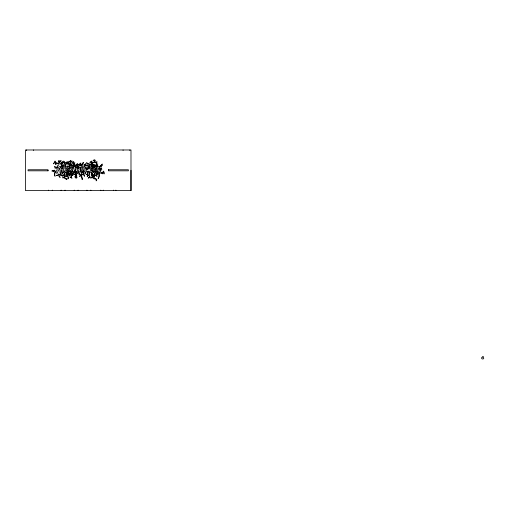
<?xml version="1.0" encoding="UTF-8"?>
<svg xmlns="http://www.w3.org/2000/svg" width="509" height="509" viewBox="0 0 509 509"><rect width="100%" height="100%" fill="white"/><g stroke="black" fill="none" stroke-linecap="round" stroke-linejoin="round"><path stroke-width="0.76" d="M47.999 170.82L47.999 169.751L28.071 169.751L28.071 170.82L47.999 170.82L47.999 170.286M108.449 170.286L108.449 169.751L128.37 169.751L128.37 170.82L108.449 170.82L108.449 169.751M130.991 190.601L130.991 149.977L25.45 149.977L25.45 190.601L130.991 190.601L130.991 170.286M96.965 176.445L96.729 175.236C97.944 171.151 99.999 174.752 98.663 177.45C96.831 180.74 100.241 176.222 99.058 174.867C99.592 171.915 101.895 173.175 102.57 173.817C100.464 172.99 103.868 171.463 103.83 172.748M482.029 357.299L482.85 356.542L483.289 356.535L483.213 357.083C485.484 359.678 480.025 359.532 482.004 357.388M67.156 163.065C65.839 164.598 65.438 163.115 66.494 162.301A2.609 2.609 0 0 0 66.634 161.964C67.245 162.104 62.181 164.541 64.98 164.191L65.489 167.989L65.063 170.579L64.109 171.648L65.018 172.106L64.967 172.697L63.428 175.007C61.366 174.562 59.279 176.337 62.333 175.465C61.971 177.736 62.607 174.969 63.899 175.363L64.28 175.955L63.816 177.393C60.278 178.627 64.777 176.699 65.273 178.793C66.762 178.996 67.57 180.523 66.145 178.36C63.262 178.424 64.376 173.684 65.585 172.112L66.463 172.43L66.444 173.983C64.191 176.419 66.921 175.306 66.717 173.582L66.946 172.131C70.287 169.243 67.341 171.348 65.884 171.374C66.062 168.854 67.525 171.698 67.468 169.141C68.868 170.878 68.321 168.085 67.15 169.007C65.795 170.623 66.418 166.405 67.951 167.766C68.804 172.366 70.42 160.437 68.632 166.666C67.57 167.073 66.361 164.337 67.411 166.666C66.145 167.576 64.923 165.909 65.718 164.483C67.385 164.528 67.926 159.769 68.181 162.129L67.983 162.543L69.873 161.34L70.446 160.392L70.802 161.029C75.427 161.175 68.295 161.315 67.977 163.204L69.739 163.605L71.139 165.61L70.643 163.548L70.706 162.377L71.126 162.225L70.948 163.892L71.572 164.477L71.922 167.289C72.73 167.951 73.232 165.317 73.55 166.29L72.8 167.168L72.303 169.026L71.425 167.588C68.715 168.733 72.844 169.236 71.992 170.814L70.248 173.346L70.407 174.288L69.402 175.993L70.706 171.737L68.912 171.787L69.326 174.243C67.971 177.787 69.746 172.373 68.308 173.117L67.697 175.662L68.543 177.609L67.837 178.901L68.142 178.481C68.969 174.924 62.69 177.291 66.577 175.91L67.665 174.619L67.506 173.238L67.048 173.181L68.492 172.144L68.702 170.261L70.191 171.514L70.993 170.655L69.447 169.783L69.199 169.128L69.714 166.748L69.778 167.989L70.84 166.736L70.859 165.877L69.001 163.936L67.831 164.534L68.085 163.656L67.582 163.128M80.607 169.408C81.936 168.797 80.74 167.779 80.403 168.104L80.174 169.052L80.607 169.408M96.863 176.318C96.875 175.331 95.52 174.632 95.024 175.643L95.323 175.007L96.761 174.784C99.128 172.761 94.865 168.95 98.918 173.117L99.319 173.085C100.451 171.558 98.536 173.111 99.096 171.508C96.335 170.451 96.996 167.633 97.575 166.023C95.571 163.923 96.92 171.164 95.679 168.224C94.07 165.807 93.573 169.72 95.075 169.682C95.444 168.651 95.425 168.555 95.838 169.771C98.218 170.165 95.31 169.542 95.686 171.119L95.158 171.851C94.801 167.97 94.031 172.895 95.832 172.532L96.672 170.935C97.582 169.974 96.532 176.858 96.589 173.149L95.234 172.895L94.362 174.861L94.566 177.119L94.025 175.191L93.554 175.344L93.433 176.738L93.382 175.191L94.12 174.689L94.712 173.066L93.147 172.258L92.574 170.534L93.694 171.985L93.771 169.821L92.842 167.226L95.807 166.691L96.386 166.042L96.271 165.38L94.152 165.209L93.401 164.178L94.553 164.98L96.379 165.145L96.659 164.222L97.881 163.93L96.704 165.304L99.471 166.952L102.296 163.993L102.214 165.508L101.845 164.897L101.259 165.393L101.151 167.327L100.852 166.678C101.425 164.604 99.045 167.111 99.872 168.008L101.73 168.88L101.838 169.446L100.776 168.549L100.108 168.345L99.847 168.74L100.998 170.598L98.911 167.824L98.479 167.925C98.74 168.848 97.416 168.384 98.765 169.592L99.395 169.853L101.113 172.487L102.551 172.456L103.512 171.113L103.906 171.787A4.206 4.206 0 0 0 104.09 172.697L104.065 173.995L103.893 173.569A4.358 4.358 0 0 0 103.83 172.748M129.89 149.977L129.89 150.524M123.076 149.977L123.076 150.39M115.855 190.118L115.855 190.601M113.431 190.118L113.431 190.601M103.232 190.118L103.232 190.601M100.807 190.118L100.807 190.601M90.818 190.118L90.818 190.601M86.95 190.118L86.95 190.601M78.1 190.118L78.1 190.601M74.225 190.118L74.225 190.601M65.012 190.118L65.012 190.601M61.137 190.118L61.137 190.601M52.293 190.118L52.293 190.601M48.419 190.118L48.419 190.601M33.365 149.977L33.365 150.39M26.557 149.977L26.557 150.524M92.18 168.886C92.403 168.899 93.363 164.731 95.011 166.468C95.622 165.285 93.421 166.214 93.058 165.069C92.587 163.911 91.9 162.74 92.555 164.789L92.301 165.851L92.924 165.183L93.427 165.979L92.396 166.946L91.372 167.086L91.531 166.246L92.161 166.488L91.283 163.923L92.091 163.065L94.038 162.524C96.914 160.507 96.08 167.092 96.971 161.843L96.799 161.544L96.589 162.53L95.584 162.339L94.903 161.728L95.024 161.2A1.406 1.406 0 0 1 95.088 161.009C96.214 159.292 92.6 159.909 93.134 160.831C95.947 158.464 94.903 162.695 92.517 162.606L92.231 162.524C91.785 161.576 91.69 160.125 91.435 161.786C90.449 161.258 89.069 163.389 90.417 162.072L91.671 162.148C92.466 167.092 84.653 160.965 86.746 163.274L88.159 164.14L87.325 165.622C85.194 166.214 86.384 164.585 85.633 163.663C85.747 164.458 86.046 165.279 84.01 164.623L84.379 164.63C86.625 165.565 83.126 166.812 82.07 165.61C80.778 163.885 83.756 164.731 82.744 163.879C82.897 163.211 84.653 161.798 83.145 162.95C81.504 163.351 81.981 162.721 82.528 163.822L81.618 164.432L81.408 165.438C75.637 164.331 83.953 166.481 83.934 168.568L84.621 168.886L85.213 170.159L84.589 171.438C86.256 171.406 84.004 176.305 85.964 171.838L88.006 171.921L87.268 174.326L85.938 174.218L87.433 175.02L87.211 176.604L88.159 175.211L89.762 176.464L89.629 177.329L88.744 177.323L88.165 178.175L90.01 177.456L89.813 176.286L87.911 174.574L88.203 172.125L89.094 171.1L87.039 171.514L86.613 170.413L86.963 169.726C88.935 169.058 87.599 166.634 89.813 166.5C91.442 163.675 86.524 167.213 86.466 168.562L87.325 168.053L87.147 168.988L86.435 169.535L85.467 168.129C86.594 168.377 85.957 166.793 84.914 167.486C82.089 165.839 87.675 166.119 88.623 165.088A6.229 6.229 0 0 1 90.258 164.56L91.079 164.986L91.245 166.386L90.615 167.276L88.598 167.257L88.973 169.262C90.099 165.171 91.429 171.374 89.539 171.87C89.393 177.552 88.852 172.436 90.437 172.144L91.505 172.341L91.569 173.079C90.538 173.798 92.11 177.66 92.135 175.885L91.595 174.511L91.894 173.34L92.765 175.058L92.218 177.24C90.424 177.399 89.635 178.812 92.053 177.609C93.694 177.762 93.917 179.798 95.107 178.64L96.322 179.989L96.112 180.892L96.856 179.906L95.845 178.513L92.333 177.285L93.153 174.841L91.957 172.965L92.231 172.099L91.276 169.981L91.652 169.834L92.027 170.636L92.148 170.121C93.688 170.833 89.177 166.5 92.161 168.415L92.18 168.886M57.377 167.054L57.663 167.003C57.924 170.197 53.649 164.693 54.737 166.888C54.978 170.61 56.97 165.126 57.148 169.739L55.875 171.896L54.508 170.197L51.988 170.757L52.122 171.31L53.229 170.878L53.324 171.807L53.948 170.865L55.004 171.361L54.399 174.695L54.749 175.974L55.271 176.133L54.686 175.357L54.807 173.308C54.947 172.144 56.944 172.691 56.9 173.416C57.835 172.411 57.899 171.718 58.172 170.534C58.675 168.352 59.267 172.087 59.559 169.001C60.081 166.984 57.841 170.152 58.783 166.946L59.241 166.57L60.196 167.041L60.495 168.104L60.717 166.214L61.366 167.073L61.354 168.218L60.641 171.062L59.623 172.055L60.355 172.379L60.616 173.652L60.189 173.607L59.731 174.918L58.573 173.919L58.49 174.651C57.682 175.198 55.125 175.503 57.04 175.63C58.815 174.332 59.973 178.328 60.196 177.38L59.534 176.343L60.514 174.339L61.43 174.243L60.889 173.105L61.735 172.112L61.436 170.859L61.882 169.885L62.639 173.696L62.951 172.169L63.396 172.806L63.899 172.036L63.135 169.624L64.28 168.237L64.077 166.761C65.076 163.707 63.542 167.722 61.341 166.144L61.296 165.667C62.066 165.673 64.567 165.4 63.186 164.681L61.786 165.011L60.857 164.515C60.609 162.587 61.583 164.999 61.678 163.764C62.779 164.178 63.192 162.67 62.817 162.721L62.187 163.491C59.438 163.93 62.372 162.218 63.409 162.021C64.089 163.414 63.479 162.136 64.446 162.377L64.401 163.198L64.866 162.492L64.427 161.493C62.747 159.756 61.411 164.496 59.139 162.963C58.955 161.258 63.434 160.182 60.062 161.016A0.935 0.935 0 0 1 59.318 160.946L58.79 160.5L58.325 161.697L58.999 161.06L59.279 161.907C58.675 164.286 55.627 163.058 55.048 161.06L53.579 163.853L54.953 161.932C57.193 162.39 53.878 166.411 56.041 163.306C56.556 165.24 57.243 162.778 58.993 163.758L59.019 164.153C59.089 165.991 55.914 165.559 57.377 167.054M74.855 162.899C72.24 164.102 76.522 164.522 75.618 166.201C76.165 165.266 76.56 164.242 77.374 163.535C76.961 165.807 79.519 163.783 80.225 163.51C80.556 162.091 80.257 163.93 80.365 164.076C81.93 165.018 78.055 163.771 77.941 165.164L79.684 167.639L81.427 167.423C84.57 167.805 80.091 169.981 83.158 170.108C84.475 167.665 83.272 174.81 84.57 176.267C84.787 173.874 79.576 174.562 81.675 176.152L82.452 178.691L82.203 179.671L81.205 175.98A1.699 1.699 0 0 0 80.74 175.516L79.62 176.521L80.467 175.471L78.978 174.6L79.347 173.881L78.59 172.659L76.42 174.123L76.802 176.254L76.115 174.103L75.377 174.25L75.835 176.159L76.897 177.38L76.942 177.813L75.472 176.279L75.179 176.947L76.242 178.207L74.861 176.96L75.529 175.44L75.192 174.568L73.398 174.237L75.008 173.887L76.172 171.94L76.178 171.469L75.256 171.628L76.013 169.834L75.167 170.477L74.651 169.783L74.403 170.623L74.893 171.202C75.167 173.066 72.081 173.066 72.31 174.752A0.655 0.655 0 0 1 72.418 174.969L72.94 175.637L72.132 175.185L72.03 174.371L71.292 175.16L71.336 177.113L71.947 178.265L71.247 177.393L69.994 177.724L70.993 177.087L70.974 174.574L74.142 172.144L74.193 171.552L73.811 171.514C72.558 170.54 70.967 174.32 71.629 172.996A4.486 4.486 0 0 1 71.884 172.125C73.786 168.943 72.074 170.54 73.716 168.085C72.144 167.817 75.746 166.061 72.927 165.279C71.68 166.258 73.207 163.637 73.321 165.228C74.212 166.526 75.357 164.566 74.422 166.303C74.702 167.27 76.808 167.582 75.008 168.046C74.95 171.622 77.222 168.244 75.79 166.621C75.828 164.388 71.082 164.267 73.118 161.919C75.548 161.302 71.069 162.785 73.729 162.785C72.036 164.013 73.786 163.637 74.855 162.899M78.373 167.652C78.532 171.056 77.553 165.234 77.425 170.012L77.801 171.355L76.827 171.539L75.383 173.429L78.698 172.277L78.749 171.501C77.699 171.482 79.639 169.503 78.971 168.193L77.139 164.541L76.286 164.897L75.981 166.577L76.414 167.289C79.779 164.846 75.377 167.919 78.373 167.652M62.13 168.498L62.123 169.001L62.861 168.746L63.186 167.175L62.594 166.927L62.13 168.498M81.205 170.388C80.377 171.838 79.538 169.764 81.058 169.891L81.205 170.388M83.565 174.167L81.784 174.517L81.478 173.715L80.759 175.16L79.003 173.162L79.2 171.838L82.044 171.278L82.019 172.379L80.918 172.303L81.02 172.914L81.955 172.742L82.153 173.225L82.528 171.24L83.457 170.292L83.565 174.167"/></g></svg>
